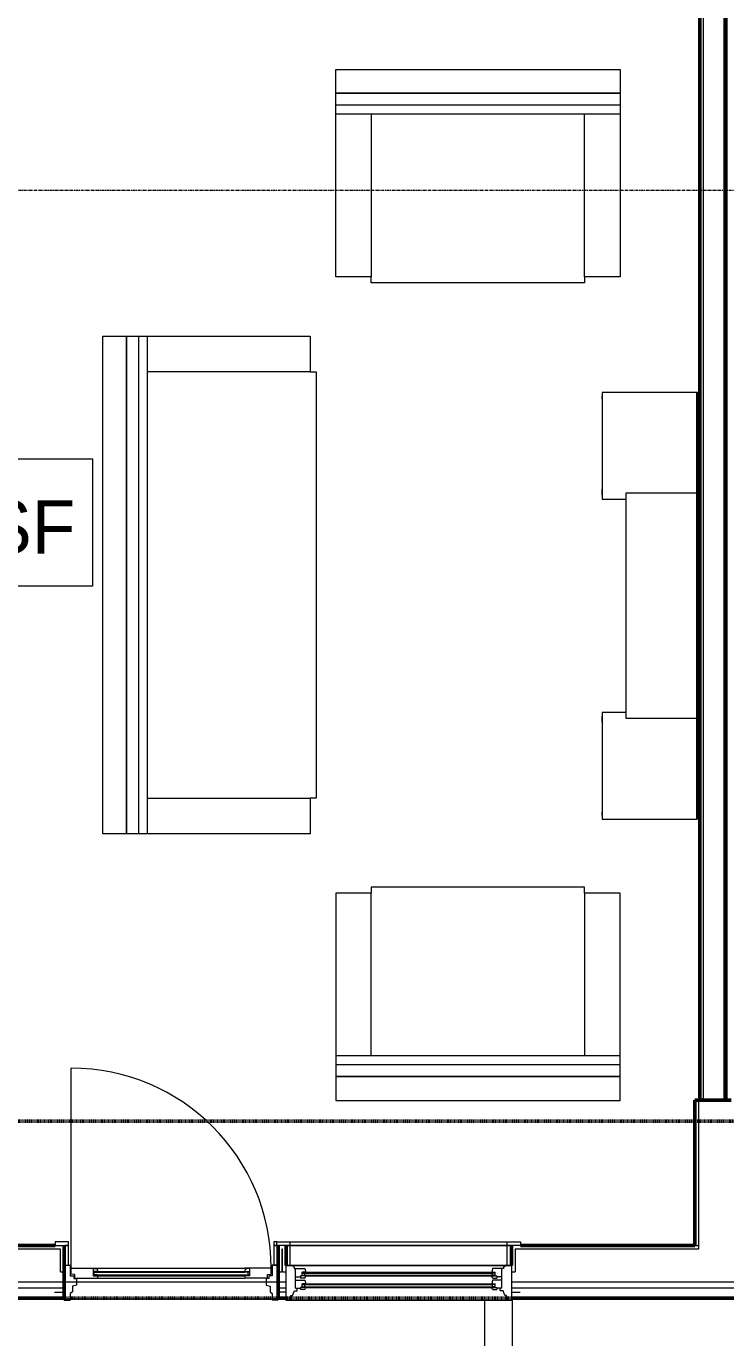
# Model space of a CAD drawing. Header units: inches. Extents: x -4217 to -1814, y 9706 to 12425.
# Drawn here: x -2758.4 to -2640.3, y 9973.5 to 10194.9 of the extents above; entities that cross this region are included whole.
import ezdxf

# ---------------------------------------------------------------- set-up
doc = ezdxf.new("R2010")
doc.units = ezdxf.units.IN
doc.header["$MEASUREMENT"] = 0
doc.linetypes.add('Dash 1_16_', pattern=[0.125, 0.0625, -0.0625])
doc.linetypes.add('Grid Line 1_2_', pattern=[0.875, 0.5, -0.125, 0.125, -0.125])
for name, color, linetype, lineweight in [('A-ANNO-DIMS', 211, 'Continuous', 9), ('A-ANNO-DIMS-96', 211, 'Continuous', 9), ('A-AREA-IDEN', 2, 'Continuous', 9), ('A-DOOR-1', 250, 'Continuous', 9), ('A-DOOR-2', 90, 'Continuous', 20), ('A-DOOR-FRAM-1', 90, 'Continuous', 20), ('A-DOOR-FRAM-2', 250, 'Continuous', 9), ('A-DOOR-GLAZ-1', 250, 'Continuous', 9), ('A-FLOR-1', 50, 'Continuous', 13), ('A-FLOR-HRAL-2', 250, 'Continuous', 9), ('A-GLAZ-1', 250, 'Continuous', 9), ('A-GLAZ-2', 90, 'Continuous', 20), ('A-WALL', 113, 'Continuous', 13), ('A-WALL-11', 113, 'Continuous', 50), ('A-WALL-3', 10, 'Continuous', 50), ('A-WALL-4', 50, 'Continuous', 13), ('C-PROP-LINE-2', 91, 'Dash 1_16_', 50), ('I-FURN', 30, 'Continuous', 9), ('I-FURN-1', 250, 'Continuous', 9), ('S-GRID-1', 1, 'Grid Line 1_2_', 9)]:
    doc.layers.add(name, color=color, linetype=linetype, lineweight=lineweight)
doc.styles.add('Century Gothic', font='ufonts.com_century-gothic.ttf', dxfattribs={"height": 9})
doc.dimstyles.new('OD__1_8__Tol__', dxfattribs={"dimscale": 12, "dimtxt": 9.397514, "dimasz": 1, "dimexe": 0.75, "dimexo": 0.5, "dimgap": 0.125, "dimtad": 1, "dimdec": 3, "dimrnd": 0.125, "dimzin": 3, "dimdsep": 46, "dimlunit": 4, "dimtxsty": 'Century Gothic', "dimblk1": 'OBLIQUE', "dimblk2": 'OBLIQUE', "dimsah": 1, "dimcen": 0.09, "dimdle": 0.75, "dimazin": 0, "dimtfac": 1, "dimtdec": 4, "dimtix": 1, "dimtmove": 0, "dimatfit": 3, "dimfxl": 1, "dimtvp": 1, "dimtfill": 1, "dimfrac": 2, "dimtolj": 1, "dimtzin": 0, "dimarcsym": 2})

# ---------------------------------------------------------------- blocks, each defined once
blk = doc.blocks.new('DIMBLOCK33-FLOOR PLAN - 3RD FLOOR')
at = {"layer": 'A-ANNO-DIMS-96'}
for p, q in [((-2935.52, 9982.44), (-2935.52, 9817.41)), ((-2935.52, 9826.41), (-2935.52, 9982.44)), ((-2072.36, 9978.63), (-2072.36, 9817.41)), ((-2072.36, 9826.41), (-2072.36, 9978.63)), ((-2935.52, 9826.41), (-2063.36, 9826.41))]:
    blk.add_line(p, q, dxfattribs=at)
at = {"layer": 'A-ANNO-DIMS-96', "lineweight": 50}
for p, q in [((-2935.52, 9826.41), (-2929.52, 9832.41)), ((-2072.36, 9826.41), (-2066.36, 9832.41)), ((-2935.52, 9826.41), (-2941.52, 9820.41)), ((-2072.36, 9826.41), (-2078.36, 9820.41))]:
    blk.add_line(p, q, dxfattribs=at)
at = {"layer": 'A-ANNO-DIMS-96', "color": 0, "insert": (-2538.18, 9839.44), "char_height": 9, "width": 82.1611, "attachment_point": 1, "line_spacing_factor": 0.984502, "style": 'Century Gothic', "bg_fill": 3, "box_fill_scale": 1.25, "bg_fill_color": 256, "bg_fill_true_color": 13158600, "bg_fill_transparency": 0}
blk.add_mtext('71\' - 11 1/8"', dxfattribs=at)
blk = doc.blocks.new('_Oblique')
at = {"color": 0, "linetype": 'ByBlock', "lineweight": -2}
blk.add_line((-0.5, -0.5), (0.5, 0.5), dxfattribs=at)

msp = doc.modelspace()

# ---------------------------------------------------------------- linework, layer by layer
at = {"layer": 'A-AREA-IDEN', "flags": 128}
msp.add_lwpolyline([(-2822.70104, 10121.87071), (-2747.19553, 10121.87071), (-2747.19553, 10100.37464), (-2822.70104, 10100.37464)], close=True, dxfattribs=at)
at = {"layer": 'A-DOOR-FRAM-2'}
for p, q in [((-2751.23624, 9989.6894), (-2753.48624, 9989.6894)), ((-2716.09796, 9989.6894), (-2716.61124, 9989.6894))]:
    msp.add_line(p, q, dxfattribs=at)
at = {"layer": 'A-GLAZ-1'}
msp.add_line((-2716.09796, 9989.6894), (-2674.94952, 9989.6894), dxfattribs=at)
at = {"layer": 'A-WALL'}
for p, q in [((-2644.07374, 10013.5894), (-2644.07374, 10374.0394)), ((-2640.57374, 10013.5894), (-2640.57374, 10261.5894))]:
    msp.add_line(p, q, dxfattribs=at)
at = {"layer": 'A-WALL-11'}
for p, q in [((-2644.69874, 10261.5894), (-2644.69874, 10013.5894)), ((-2640.32374, 10013.5894), (-2640.32374, 10261.5894)), ((-2644.69874, 10013.5894), (-2640.32374, 10013.5894))]:
    msp.add_line(p, q, dxfattribs=at)
at = {"layer": 'A-WALL-3'}
msp.add_line((-2639.42374, 10013.5894), (-2645.54874, 10013.5894), dxfattribs=at)
at = {"layer": 'C-PROP-LINE-2'}
msp.add_line((-2099.26202, 10010.0894), (-3832.16202, 10010.0894), dxfattribs=at)
at = {"layer": 'I-FURN'}
for p, q in [((-2658.14874, 10183.58637), (-2706.14874, 10183.58637)), ((-2706.14874, 10180.08637), (-2706.14874, 10183.58637)), ((-2706.14874, 10183.58637), (-2658.14874, 10183.58637)), ((-2658.14874, 10183.58637), (-2658.14874, 10180.08637)), ((-2658.14874, 10181.58637), (-2706.14874, 10181.58637)), ((-2706.14874, 10152.58637), (-2706.14874, 10180.08637)), ((-2658.14874, 10180.08637), (-2706.14874, 10180.08637)), ((-2700.14874, 10180.08637), (-2700.14874, 10152.58637)), ((-2664.14874, 10152.58637), (-2664.14874, 10180.08637)), ((-2658.14874, 10180.08637), (-2658.14874, 10152.58637)), ((-2700.14874, 10152.58637), (-2706.14874, 10152.58637)), ((-2700.14874, 10151.58637), (-2700.14874, 10152.58637)), ((-2664.14874, 10151.58637), (-2700.14874, 10151.58637)), ((-2664.14874, 10152.58637), (-2664.14874, 10151.58637)), ((-2658.14874, 10152.58637), (-2664.14874, 10152.58637)), ((-2741.47374, 10142.58637), (-2741.47374, 10058.58637)), ((-2741.47374, 10142.58637), (-2737.97374, 10142.58637)), ((-2741.47374, 10058.58637), (-2741.47374, 10142.58637)), ((-2739.47374, 10142.58637), (-2739.47374, 10058.58637)), ((-2737.97374, 10142.58637), (-2710.47374, 10142.58637)), ((-2737.97374, 10142.58637), (-2737.97374, 10058.58637)), ((-2710.47374, 10142.58637), (-2710.47374, 10136.58637)), ((-2710.47374, 10136.58637), (-2737.97374, 10136.58637)), ((-2710.47374, 10136.58637), (-2709.47374, 10136.58637)), ((-2709.47374, 10136.58637), (-2709.47374, 10064.58637)), ((-2737.97374, 10064.58637), (-2710.47374, 10064.58637)), ((-2709.47374, 10064.58637), (-2710.47374, 10064.58637)), ((-2710.47374, 10064.58637), (-2710.47374, 10058.58637)), ((-2737.97374, 10058.58637), (-2741.47374, 10058.58637)), ((-2710.47374, 10058.58637), (-2737.97374, 10058.58637)), ((-2664.14874, 10049.58637), (-2700.14874, 10049.58637)), ((-2700.14874, 10049.58637), (-2700.14874, 10048.58637)), ((-2664.14874, 10048.58637), (-2664.14874, 10049.58637)), ((-2700.14874, 10048.58637), (-2706.14874, 10048.58637)), ((-2706.14874, 10048.58637), (-2706.14874, 10021.08637)), ((-2700.14874, 10021.08637), (-2700.14874, 10048.58637)), ((-2658.14874, 10048.58637), (-2664.14874, 10048.58637)), ((-2664.14874, 10048.58637), (-2664.14874, 10021.08637)), ((-2658.14874, 10021.08637), (-2658.14874, 10048.58637)), ((-2658.14874, 10021.08637), (-2706.14874, 10021.08637)), ((-2706.14874, 10021.08637), (-2706.14874, 10017.58637)), ((-2658.14874, 10017.58637), (-2658.14874, 10021.08637)), ((-2658.14874, 10019.58637), (-2706.14874, 10019.58637)), ((-2658.14874, 10017.58637), (-2706.14874, 10017.58637)), ((-2706.14874, 10017.58637), (-2658.14874, 10017.58637))]:
    msp.add_line(p, q, dxfattribs=at)
at = {"layer": 'I-FURN-1'}
for p, q in [((-2706.14874, 10183.58637), (-2706.14874, 10187.58637)), ((-2706.14874, 10187.58637), (-2658.14874, 10187.58637)), ((-2658.14874, 10187.58637), (-2658.14874, 10183.58637)), ((-2745.47374, 10142.58637), (-2741.47374, 10142.58637)), ((-2745.47374, 10058.58637), (-2745.47374, 10142.58637)), ((-2661.22979, 10132.41559), (-2661.22979, 10131.92649)), ((-2661.22979, 10131.92649), (-2661.19865, 10131.92649)), ((-2645.19874, 10133.0761), (-2661.19874, 10133.0761)), ((-2661.19874, 10133.0761), (-2661.19874, 10115.0761)), ((-2645.19874, 10116.0761), (-2645.19874, 10133.0761)), ((-2645.07374, 10133.0761), (-2645.19874, 10133.0761)), ((-2645.19874, 10116.0761), (-2645.19874, 10133.0761)), ((-2645.07374, 10133.0761), (-2645.07374, 10116.0761)), ((-2661.19865, 10116.73348), (-2661.23054, 10116.73348)), ((-2661.23054, 10116.73348), (-2661.23054, 10115.739)), ((-2661.23054, 10115.739), (-2661.19865, 10115.739)), ((-2645.19874, 10116.0761), (-2657.19874, 10116.0761)), ((-2657.19874, 10116.0761), (-2657.19874, 10078.0761)), ((-2645.19874, 10078.0761), (-2645.19874, 10116.0761)), ((-2645.19874, 10116.0761), (-2645.07374, 10116.0761)), ((-2645.19874, 10078.0761), (-2645.19874, 10116.0761)), ((-2645.07374, 10116.0761), (-2645.07374, 10078.0761)), ((-2661.19874, 10115.0761), (-2657.19874, 10115.0761)), ((-2661.23054, 10078.41319), (-2661.23054, 10077.41872)), ((-2661.19865, 10078.41319), (-2661.23054, 10078.41319)), ((-2657.19874, 10079.0761), (-2661.19874, 10079.0761)), ((-2661.19874, 10079.0761), (-2661.19874, 10061.0761)), ((-2657.19874, 10078.0761), (-2645.19874, 10078.0761)), ((-2645.19874, 10061.0761), (-2645.19874, 10078.0761)), ((-2645.07374, 10078.0761), (-2645.19874, 10078.0761)), ((-2645.19874, 10061.0761), (-2645.19874, 10078.0761)), ((-2645.07374, 10078.0761), (-2645.07374, 10061.0761)), ((-2661.23054, 10077.41872), (-2661.19865, 10077.41872)), ((-2661.19865, 10062.22571), (-2661.22979, 10062.22571)), ((-2661.22979, 10062.22571), (-2661.22979, 10061.7366)), ((-2661.19874, 10061.0761), (-2645.19874, 10061.0761)), ((-2645.07374, 10061.0761), (-2645.19874, 10061.0761)), ((-2741.47374, 10058.58637), (-2745.47374, 10058.58637)), ((-2706.14874, 10017.58637), (-2706.14874, 10013.58637)), ((-2658.14874, 10013.58637), (-2658.14874, 10017.58637)), ((-2706.14874, 10013.58637), (-2658.14874, 10013.58637))]:
    msp.add_line(p, q, dxfattribs=at)
at = {"layer": 'S-GRID-1'}
msp.add_line((-1814.20638, 10167.1894), (-4168.71446, 10167.1894), dxfattribs=at)

# ---------------------------------------------------------------- texts
at = {"layer": 'A-AREA-IDEN', "insert": (-2819.70104, 10114.87071), "char_height": 9, "width": 83.931, "attachment_point": 1, "style": 'Century Gothic'}
msp.add_mtext('324 - 756 SF', dxfattribs=at)

# ---------------------------------------------------------------- dimensions: what is measured, and where the dimension line sits
at = {"layer": 'A-ANNO-DIMS'}
dim = msp.add_linear_dim(base=(-2072.3612366797, 9826.4063176174), p1=(-2935.5237366793, 9988.4393961105), p2=(-2072.3612366797, 9984.6268961105), dimstyle='OD__1_8__Tol__', override={"dimpost": '<>', "dimfxl": 863.17092}, dxfattribs=at)
dim.commit()
dim.dimension.update_dxf_attribs({"geometry": 'DIMBLOCK33-FLOOR PLAN - 3RD FLOOR', "text_midpoint": (-2503.9424866795, 9833.1313346513)})

# ---------------------------------------------------------------- next in the draw order: linework, layer by layer
at = {"layer": 'A-DOOR-1'}
msp.add_line((-2750.79874, 9985.28315), (-2750.79874, 10019.03315), dxfattribs=at)
msp.add_arc((-2750.79874, 9985.28315), 33.75, 0, 90, dxfattribs=at)
at = {"layer": 'A-DOOR-2'}
for p, q in [((-2750.79874, 9984.2209), (-2750.79874, 9985.28315)), ((-2750.79874, 9985.28315), (-2746.36124, 9985.28315)), ((-2747.11124, 9985.28315), (-2747.11124, 9983.9709)), ((-2747.11124, 9985.28315), (-2747.11124, 9985.2209)), ((-2747.11124, 9985.2209), (-2746.59727, 9985.2209)), ((-2746.59727, 9985.2209), (-2746.39224, 9984.9689)), ((-2746.39224, 9984.9689), (-2746.36124, 9984.7829)), ((-2746.36124, 9985.28315), (-2721.48624, 9985.28315)), ((-2717.04874, 9985.28315), (-2721.48624, 9985.28315)), ((-2721.45524, 9984.9689), (-2721.48624, 9984.7829)), ((-2721.25021, 9985.2209), (-2721.45524, 9984.9689)), ((-2720.73624, 9985.2209), (-2721.25021, 9985.2209)), ((-2720.73624, 9985.28315), (-2720.73624, 9983.9709)), ((-2720.73624, 9985.28315), (-2720.73624, 9985.2209)), ((-2717.04874, 9984.2209), (-2717.04874, 9985.28315)), ((-2750.18238, 9984.21014), (-2750.79874, 9984.2209)), ((-2750.18238, 9983.56465), (-2750.18238, 9984.21014)), ((-2750.18238, 9983.56465), (-2746.36124, 9983.56465)), ((-2746.36124, 9984.7209), (-2747.11124, 9984.7209)), ((-2747.11124, 9983.9709), (-2746.36124, 9983.9709)), ((-2746.36124, 9983.8769), (-2746.39158, 9983.56465)), ((-2746.36124, 9984.7829), (-2746.36124, 9984.7209)), ((-2746.36124, 9983.9709), (-2746.36124, 9983.8769)), ((-2746.36124, 9983.5644), (-2721.48624, 9983.5644)), ((-2721.48624, 9984.7829), (-2721.48624, 9984.7209)), ((-2721.48624, 9984.7209), (-2720.73624, 9984.7209)), ((-2721.48624, 9983.9709), (-2721.48624, 9983.8769)), ((-2720.73624, 9983.9709), (-2721.48624, 9983.9709)), ((-2721.48624, 9983.8769), (-2721.45589, 9983.56465)), ((-2717.66509, 9983.56465), (-2721.48624, 9983.56465)), ((-2717.66509, 9984.21014), (-2717.04874, 9984.2209)), ((-2717.66509, 9983.56465), (-2717.66509, 9984.21014))]:
    msp.add_line(p, q, dxfattribs=at)
at = {"layer": 'A-DOOR-FRAM-1'}
for p, q in [((-2751.98624, 9979.8769), (-2751.98624, 9985.7519)), ((-2751.98624, 9985.7519), (-2750.95499, 9985.7519)), ((-2750.95499, 9985.7519), (-2750.95499, 9983.9699)), ((-2716.89249, 9985.7519), (-2716.89249, 9983.9699)), ((-2715.86124, 9985.7519), (-2716.89249, 9985.7519)), ((-2716.23624, 9985.7519), (-2715.86124, 9985.7519)), ((-2715.86124, 9979.8769), (-2715.86124, 9985.7519)), ((-2750.95499, 9983.9699), (-2750.37624, 9983.9699)), ((-2750.37624, 9983.9699), (-2750.37624, 9983.5329)), ((-2750.37624, 9983.5329), (-2749.92374, 9983.5329)), ((-2749.92374, 9983.5329), (-2749.92374, 9982.39557)), ((-2717.47124, 9983.5329), (-2717.92374, 9983.5329)), ((-2717.92374, 9983.5329), (-2717.92374, 9982.39557)), ((-2717.47124, 9983.9699), (-2717.47124, 9983.5329)), ((-2716.89249, 9983.9699), (-2717.47124, 9983.9699)), ((-2753.61124, 9981.1894), (-2751.98624, 9981.1894)), ((-2750.61124, 9981.23924), (-2750.95499, 9980.99854)), ((-2750.95499, 9980.99854), (-2750.95499, 9979.8769)), ((-2749.92374, 9982.39557), (-2750.61124, 9982.24039)), ((-2750.61124, 9982.24039), (-2750.61124, 9981.23924)), ((-2717.92374, 9982.39557), (-2717.23624, 9982.24039)), ((-2717.23624, 9982.24039), (-2717.23624, 9981.23924)), ((-2717.23624, 9981.23924), (-2716.89249, 9980.99854)), ((-2716.89249, 9980.99854), (-2716.89249, 9979.8769)), ((-2714.53546, 9981.1894), (-2715.86124, 9981.1894)), ((-2751.98624, 9980.1894), (-2751.98624, 9980.0019)), ((-2751.98624, 9979.8769), (-2750.95499, 9979.8769)), ((-2715.86124, 9979.8769), (-2716.89249, 9979.8769)), ((-2715.86124, 9980.0019), (-2715.86124, 9980.1894))]:
    msp.add_line(p, q, dxfattribs=at)
at = {"layer": 'A-DOOR-FRAM-2'}
for p, q in [((-2753.48624, 9989.6894), (-2753.48624, 9989.0644)), ((-2751.23624, 9989.0644), (-2751.23624, 9989.6894)), ((-2716.61124, 9989.6894), (-2716.61124, 9989.0644)), ((-2753.48624, 9989.0644), (-2751.23624, 9989.0644)), ((-2751.23624, 9989.0644), (-2751.86124, 9989.0644)), ((-2751.86124, 9989.0644), (-2751.86124, 9985.7519)), ((-2751.23624, 9985.7519), (-2751.23624, 9989.0644)), ((-2716.09796, 9989.0644), (-2716.61124, 9989.0644)), ((-2716.61124, 9989.0644), (-2716.61124, 9985.7519)), ((-2716.61124, 9989.0644), (-2716.09796, 9989.0644)), ((-2715.98624, 9985.7519), (-2715.98624, 9989.0644)), ((-2751.86124, 9985.7519), (-2751.23624, 9985.7519)), ((-2716.61124, 9985.7519), (-2715.98624, 9985.7519))]:
    msp.add_line(p, q, dxfattribs=at)
at = {"layer": 'A-DOOR-GLAZ-1'}
for p, q in [((-2747.11124, 9984.5644), (-2746.36124, 9984.5644)), ((-2746.36124, 9984.1269), (-2747.11124, 9984.1269)), ((-2746.90124, 9984.1269), (-2746.90124, 9984.5644)), ((-2746.36124, 9984.72065), (-2721.48624, 9984.72065)), ((-2746.36124, 9984.5644), (-2721.48624, 9984.5644)), ((-2746.36124, 9984.1269), (-2721.48624, 9984.1269)), ((-2746.36124, 9983.97065), (-2721.48624, 9983.97065)), ((-2720.73624, 9984.5644), (-2721.48624, 9984.5644)), ((-2721.48624, 9984.1269), (-2720.73624, 9984.1269)), ((-2720.94624, 9984.1269), (-2720.94624, 9984.5644))]:
    msp.add_line(p, q, dxfattribs=at)
at = {"layer": 'A-FLOR-1'}
for p, q in [((-2751.98624, 9982.9394), (-2715.86124, 9982.9394)), ((-2714.53546, 9980.0019), (-2785.64874, 9980.0019))]:
    msp.add_line(p, q, dxfattribs=at)
at = {"layer": 'A-FLOR-HRAL-2'}
for p, q in [((-2681.04815, 9979.8144), (-2681.04815, 9919.3016)), ((-2676.32374, 9914.57719), (-2676.32374, 9980.1894))]:
    msp.add_line(p, q, dxfattribs=at)
at = {"layer": 'A-GLAZ-1'}
for p, q in [((-2716.09796, 9989.0644), (-2716.09796, 9989.6894)), ((-2713.84796, 9989.0644), (-2713.84796, 9989.6894)), ((-2677.19952, 9989.0644), (-2677.19952, 9989.6894)), ((-2674.94952, 9989.6894), (-2674.94952, 9989.0644)), ((-2674.94952, 9989.0644), (-2716.09796, 9989.0644)), ((-2714.47296, 9989.0644), (-2676.57452, 9989.0644)), ((-2714.47296, 9985.6894), (-2714.47296, 9989.0644)), ((-2713.84796, 9985.6894), (-2713.84796, 9989.0644)), ((-2677.19952, 9985.6894), (-2677.19952, 9989.0644)), ((-2676.57452, 9989.0644), (-2676.57452, 9985.6894)), ((-2676.57452, 9985.6894), (-2714.47296, 9985.6894)), ((-2711.81671, 9984.4394), (-2711.22296, 9984.4394)), ((-2711.81671, 9984.0644), (-2711.22296, 9984.0644)), ((-2711.34796, 9984.0644), (-2711.34796, 9984.4394)), ((-2711.22296, 9984.5644), (-2679.82452, 9984.5644)), ((-2711.22296, 9984.4394), (-2679.82452, 9984.4394)), ((-2711.22296, 9984.0644), (-2679.82452, 9984.0644)), ((-2711.22296, 9983.9394), (-2679.82452, 9983.9394)), ((-2679.23077, 9984.4394), (-2679.82452, 9984.4394)), ((-2679.23077, 9984.0644), (-2679.82452, 9984.0644)), ((-2679.69952, 9984.0644), (-2679.69952, 9984.4394)), ((-2711.81671, 9982.5019), (-2711.22296, 9982.5019)), ((-2711.81671, 9982.1269), (-2711.22296, 9982.1269)), ((-2711.34796, 9982.1269), (-2711.34796, 9982.5019)), ((-2711.22296, 9982.6269), (-2679.82452, 9982.6269)), ((-2711.22296, 9982.5019), (-2679.82452, 9982.5019)), ((-2711.22296, 9982.1269), (-2679.82452, 9982.1269)), ((-2711.22296, 9982.0019), (-2679.82452, 9982.0019)), ((-2679.23077, 9982.5019), (-2679.82452, 9982.5019)), ((-2679.23077, 9982.1269), (-2679.82452, 9982.1269)), ((-2679.69952, 9982.1269), (-2679.69952, 9982.5019))]:
    msp.add_line(p, q, dxfattribs=at)
at = {"layer": 'A-GLAZ-2'}
for p, q in [((-2714.53546, 9985.6894), (-2676.51202, 9985.6894)), ((-2714.53546, 9979.8144), (-2714.53546, 9985.6894)), ((-2713.19171, 9985.40924), (-2713.52559, 9985.6894)), ((-2713.19171, 9985.40924), (-2713.19171, 9985.1894)), ((-2713.19171, 9985.1894), (-2711.37921, 9985.1894)), ((-2712.94171, 9981.8769), (-2712.94171, 9985.1894)), ((-2711.37921, 9985.1894), (-2711.22296, 9984.5644)), ((-2679.66827, 9985.1894), (-2679.82452, 9984.5644)), ((-2677.85577, 9985.1894), (-2679.66827, 9985.1894)), ((-2678.10577, 9981.8769), (-2678.10577, 9985.1894)), ((-2677.85577, 9985.40924), (-2677.52189, 9985.6894)), ((-2677.85577, 9985.40924), (-2677.85577, 9985.1894)), ((-2676.51202, 9985.6894), (-2676.51202, 9979.8144)), ((-2712.94171, 9983.8144), (-2712.09796, 9983.8144)), ((-2712.94171, 9983.2519), (-2711.37921, 9983.2519)), ((-2712.09796, 9983.9394), (-2712.09796, 9983.59565)), ((-2711.22608, 9983.9394), (-2712.09796, 9983.9394)), ((-2711.37921, 9983.59565), (-2712.09796, 9983.59565)), ((-2711.81671, 9983.9394), (-2711.81671, 9984.5644)), ((-2711.22296, 9984.5644), (-2711.81671, 9984.5644)), ((-2711.37921, 9983.59565), (-2711.22608, 9983.9394)), ((-2711.37921, 9983.2519), (-2711.22296, 9982.6269)), ((-2679.82452, 9984.5644), (-2679.23077, 9984.5644)), ((-2679.66827, 9983.2519), (-2679.82452, 9982.6269)), ((-2679.66827, 9983.59565), (-2679.82139, 9983.9394)), ((-2679.82139, 9983.9394), (-2678.94952, 9983.9394)), ((-2679.66827, 9983.59565), (-2678.94952, 9983.59565)), ((-2678.10577, 9983.2519), (-2679.66827, 9983.2519)), ((-2679.23077, 9983.9394), (-2679.23077, 9984.5644)), ((-2678.94952, 9983.9394), (-2678.94952, 9983.59565)), ((-2678.10577, 9983.8144), (-2678.94952, 9983.8144)), ((-2714.53546, 9981.1894), (-2716.03546, 9981.1894)), ((-2713.72296, 9980.6269), (-2713.44827, 9980.6269)), ((-2713.72296, 9979.8144), (-2713.72296, 9980.6269)), ((-2713.44827, 9980.6269), (-2713.12921, 9981.4394)), ((-2713.12921, 9981.4394), (-2712.66046, 9981.4394)), ((-2712.94171, 9981.8769), (-2712.09796, 9981.8769)), ((-2712.66046, 9981.4394), (-2712.66046, 9981.8769)), ((-2712.09796, 9982.0019), (-2712.09796, 9981.65815)), ((-2711.22608, 9982.0019), (-2712.09796, 9982.0019)), ((-2711.37921, 9981.65815), (-2712.09796, 9981.65815)), ((-2711.81671, 9982.0019), (-2711.81671, 9982.6269)), ((-2711.22296, 9982.6269), (-2711.81671, 9982.6269)), ((-2711.37921, 9981.65815), (-2711.22608, 9982.0019)), ((-2679.82452, 9982.6269), (-2679.23077, 9982.6269)), ((-2679.66827, 9981.65815), (-2679.82139, 9982.0019)), ((-2679.82139, 9982.0019), (-2678.94952, 9982.0019)), ((-2679.66827, 9981.65815), (-2678.94952, 9981.65815)), ((-2679.23077, 9982.0019), (-2679.23077, 9982.6269)), ((-2678.94952, 9982.0019), (-2678.94952, 9981.65815)), ((-2678.10577, 9981.8769), (-2678.94952, 9981.8769)), ((-2678.38702, 9981.4394), (-2678.38702, 9981.8769)), ((-2677.91827, 9981.4394), (-2678.38702, 9981.4394)), ((-2677.5992, 9980.6269), (-2677.91827, 9981.4394)), ((-2677.32452, 9980.6269), (-2677.5992, 9980.6269)), ((-2677.32452, 9979.8144), (-2677.32452, 9980.6269)), ((-2676.51202, 9981.1894), (-2675.01202, 9981.1894)), ((-2676.51202, 9979.8144), (-2714.53546, 9979.8144))]:
    msp.add_line(p, q, dxfattribs=at)
at = {"layer": 'A-WALL-3'}
for p, q in [((-2645.54874, 10013.5894), (-2645.54874, 9989.0644)), ((-2753.48624, 9989.0644), (-2866.94952, 9989.0644)), ((-2751.98624, 9980.1894), (-2751.98624, 9989.0644)), ((-2715.86124, 9989.0644), (-2715.86124, 9980.1894)), ((-2714.53546, 9985.6894), (-2714.53546, 9989.0644)), ((-2676.51202, 9989.0644), (-2676.51202, 9985.6894)), ((-2645.54874, 9989.0644), (-2674.94952, 9989.0644)), ((-2830.11202, 9980.1894), (-2751.98624, 9980.1894)), ((-2715.86124, 9980.1894), (-2714.53546, 9980.1894)), ((-2676.51202, 9980.1894), (-2484.13546, 9980.1894))]:
    msp.add_line(p, q, dxfattribs=at)
at = {"layer": 'A-WALL-4'}
for p, q in [((-2644.92374, 10013.5894), (-2644.92374, 9989.0644)), ((-2752.61124, 9988.4394), (-2867.88702, 9988.4394)), ((-2752.61124, 9984.6269), (-2752.61124, 9988.4394)), ((-2715.23624, 9988.4394), (-2715.23624, 9984.6269)), ((-2715.16046, 9988.4394), (-2715.23624, 9988.4394)), ((-2715.16046, 9984.6269), (-2715.16046, 9988.4394)), ((-2675.88702, 9988.4394), (-2675.88702, 9984.6269)), ((-2644.92374, 9988.4394), (-2675.88702, 9988.4394)), ((-2645.54874, 9989.0644), (-2644.92374, 9989.0644)), ((-2644.92374, 9989.0644), (-2644.92374, 9988.4394)), ((-2868.51202, 9982.9394), (-2751.98624, 9982.9394)), ((-2752.61124, 9984.6269), (-2751.98624, 9984.6269)), ((-2715.86124, 9984.6269), (-2715.23624, 9984.6269)), ((-2715.86124, 9982.9394), (-2714.53546, 9982.9394)), ((-2715.16046, 9984.6269), (-2714.53546, 9984.6269)), ((-2676.51202, 9984.6269), (-2675.88702, 9984.6269)), ((-2676.51202, 9982.9394), (-2484.13546, 9982.9394)), ((-2828.36202, 9981.9394), (-2751.98624, 9981.9394)), ((-2715.86124, 9981.9394), (-2714.53546, 9981.9394)), ((-2676.51202, 9981.9394), (-2484.13546, 9981.9394)), ((-2828.36202, 9980.4394), (-2751.98624, 9980.4394)), ((-2715.86124, 9980.4394), (-2714.53546, 9980.4394)), ((-2676.51202, 9980.4394), (-2484.13546, 9980.4394))]:
    msp.add_line(p, q, dxfattribs=at)
at = {"layer": 'C-PROP-LINE-2'}
msp.add_line((-2636.92374, 9980.1894), (-3860.72374, 9980.1894), dxfattribs=at)

doc.saveas('drawing.dxf')
